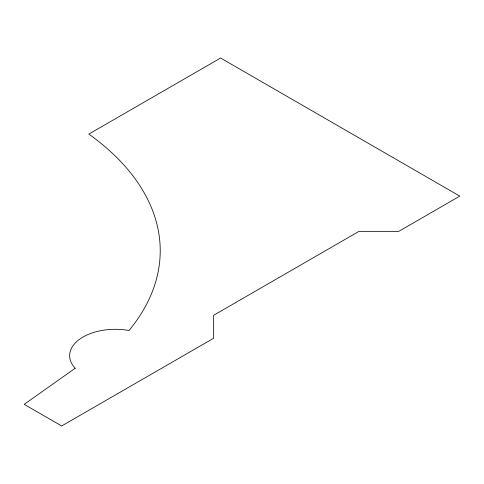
<?xml version="1.0" encoding="UTF-8"?>
<svg xmlns="http://www.w3.org/2000/svg" width="484" height="484" viewBox="0 0 484 484"><rect width="100%" height="100%" fill="white"/><g stroke="black" fill="none" stroke-linecap="round" stroke-linejoin="round"><path stroke-width="0.73" d="M75.177 368.264L24.2 404.352L61.668 425.981L213.65 338.237L213.65 315.278L359.025 231.346L398.792 231.346L459.8 196.123L220.595 58.02L88.844 134.08A321.648 185.705 0 0 1 129.034 330.511A45.696 26.384 0 0 0 80.066 338.909A45.696 26.384 0 0 0 75.177 368.264"/></g></svg>
